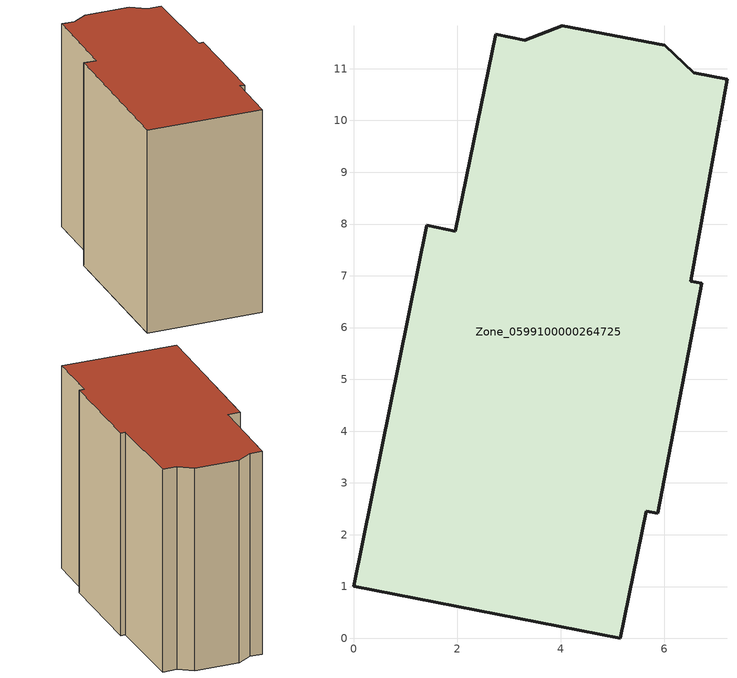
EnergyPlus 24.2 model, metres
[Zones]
Zone_0599100000264725
 floor ground (C_G): 4.03,11.83 6.01,11.45 6.57,10.92 7.21,10.79 6.51,6.9 6.72,6.86 5.87,2.42 5.65,2.46 5.15,0 0,1.01 1.41,7.98 1.96,7.86 2.74,11.66 3.31,11.55 z0
 wall outside (C_F): 1.96,7.86 1.41,7.98 0,1.01 5.15,0 5.65,2.46 5.87,2.42 6.72,6.86 6.51,6.9 7.21,10.79 6.57,10.92 6.01,11.45 4.03,11.83 3.31,11.55 2.74,11.66 1.96,7.86 z0:9.47
 roof outside (C_R): 3.31,11.55 2.74,11.66 1.96,7.86 1.41,7.98 0,1.01 5.15,0 5.65,2.46 5.87,2.42 6.72,6.86 6.51,6.9 7.21,10.79 6.57,10.92 6.01,11.45 4.03,11.83 z9.47
[BUILDING]
Pand.0599100000264725: North Axis=0; Terrain=City; Loads Convergence Tolerance Value=0.04; Temperature Convergence Tolerance Value=0.4; Solar Distribution=FullExterior; Maximum Number of Warmup Days=25; Minimum Number of Warmup Days=1
[Site:Location]
Rotterdam.The.Hague.AP_ZH_NLD Design_Conditions: Latitude=51.96; Longitude=4.45; Time Zone=1; Elevation=-4.5
[SITE:GROUNDTEMPERATURE:BUILDINGSURFACE]
18, 18, 18, 18, 18, 18, 18, 18, 18, 18, 18, 18
[MATERIAL] Thermal Absorptance=0.9; Solar Absorptance=0.7; Visible Absorptance=0.7
Name | Roughness | Thickness | Conductivity | Density | Specific Heat
G.TC.1946 | MediumSmooth | 0.15 | 1 | 540 | 1210
F.TC.1946 | Rough | 0.3 | 0.857143 | 1920 | 840
R.TC.1946 | MediumRough | 0.2 | 0.909091 | 1500 | 1000
[CONSTRUCTION]
C_G: G.TC.1946
C_F: F.TC.1946
C_R: R.TC.1946
[ZONE]
Zone_0599100000264725: Type=1; Multiplier=1; Ceiling Height=Autocalculate; Volume=Autocalculate; Floor Area=autocalculate; Part of Total Floor Area=Yes
[ZONEINFILTRATION:DESIGNFLOWRATE]
Infil_Zone_0599100000264725: Zone or ZoneList or Space or SpaceList=Zone_0599100000264725; Schedule=AlwaysOn; Design Flow Rate Calculation Method=Flow/Area; Flow Rate per Floor Area=0.003; Constant Term Coefficient=1; Temperature Term Coefficient=0; Velocity Term Coefficient=0; Velocity Squared Term Coefficient=0
[HVACTEMPLATE:ZONE:IDEALLOADSAIRSYSTEM]
Zone_0599100000264725: Maximum Heating Supply Air Temperature=50; Minimum Cooling Supply Air Temperature=13; Maximum Heating Supply Air Humidity Ratio=0.0156; Minimum Cooling Supply Air Humidity Ratio=0.0077; Heating Limit=NoLimit; Cooling Limit=NoLimit; Dehumidification Control Type=ConstantSensibleHeatRatio; Cooling Sensible Heat Ratio=0.7; Dehumidification Setpoint=60; Humidification Control Type=None; Humidification Setpoint=30; Outdoor Air Method=None; Outdoor Air Flow Rate per Person=0.00944; Outdoor Air Flow Rate per Zone Floor Area=0; Outdoor Air Flow Rate per Zone=0; Demand Controlled Ventilation Type=None; Outdoor Air Economizer Type=NoEconomizer; Heat Recovery Type=None; Sensible Heat Recovery Effectiveness=0.7; Latent Heat Recovery Effectiveness=0.65
[ZONECONTROL:THERMOSTAT]
ThermostatControl_Zone_0599100000264725: Zone or ZoneList=Zone_0599100000264725; Control Type Schedule=DualSetpointControlType; Control 1=Thermostat_Zone_0599100000264725; Temperature Difference Between Cutout And Setpoint=0
[THERMOSTATSETPOINT:DUALSETPOINT]
Thermostat_Zone_0599100000264725: Heating Setpoint Temperature Schedule=HeatingSetpoint_Zone_0599100000264725; Cooling Setpoint Temperature Schedule=CoolingSetpoint_Zone_0599100000264725
[SCHEDULE:COMPACT]
HeatingSetpoint_Zone_0599100000264725: Through: 12/31, For: AllDays, Until: 24:00, 21
CoolingSetpoint_Zone_0599100000264725: Through: 12/31, For: AllDays, Until: 24:00, 24
DualSetpointControlType: Through: 12/31, For: AllDays, Until: 24:00, 4
AlwaysOn: Through: 12/31, For: AllDays, Until: 24:00, 1
